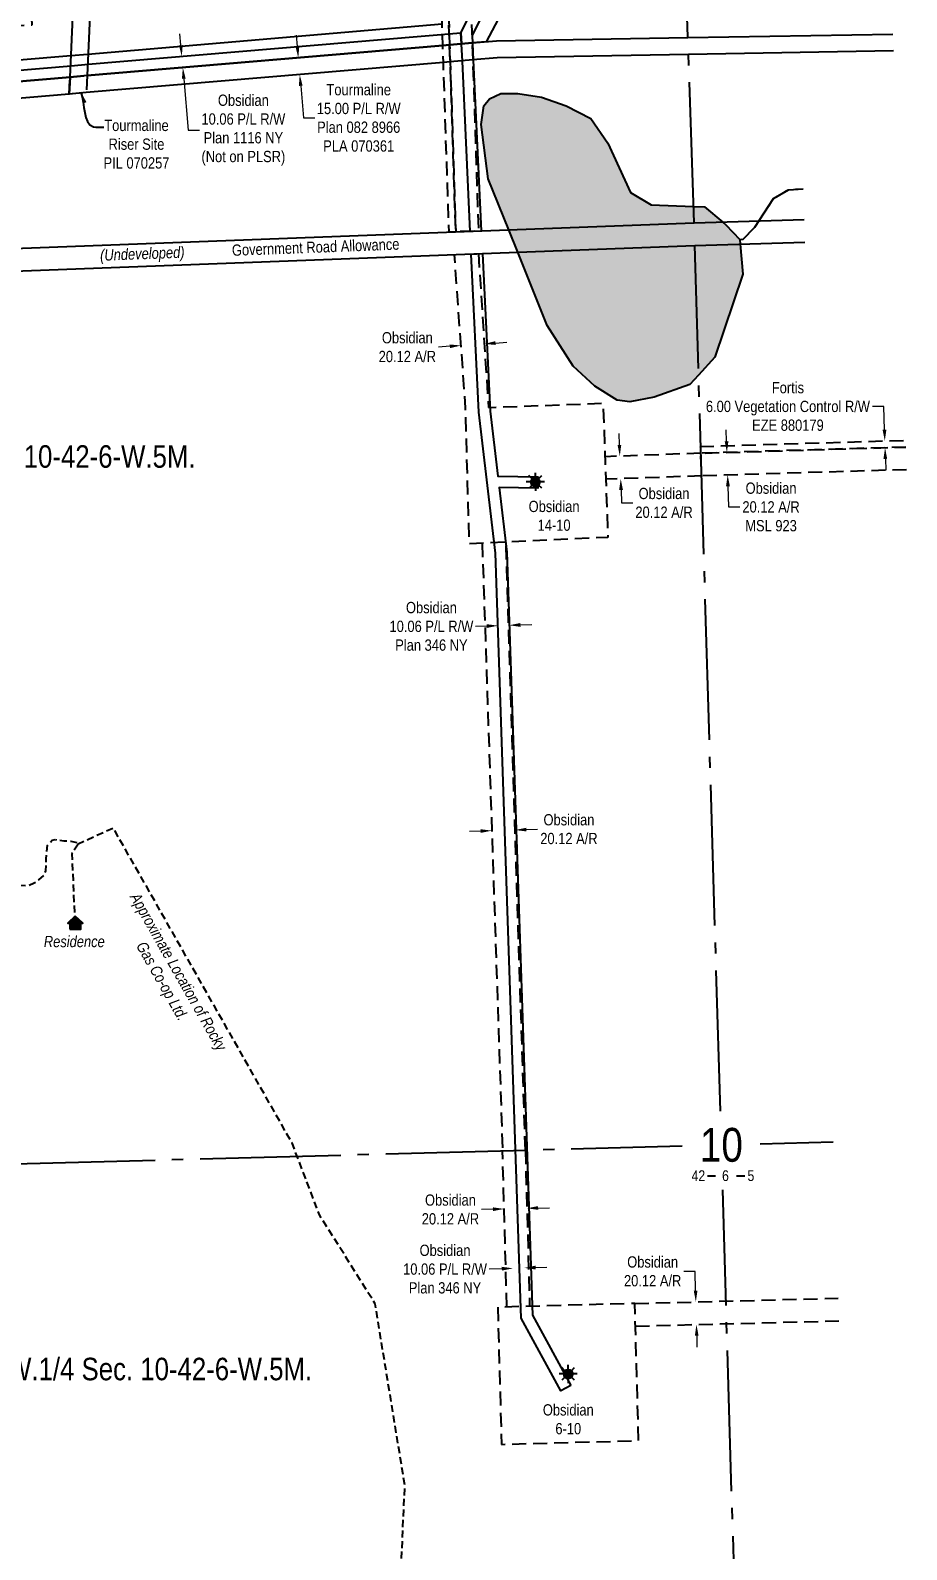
# Model space of a CAD drawing. Extents: x 632269 to 650517, y 5825252 to 5832959.
# Drawn here: x 649642 to 650420, y 5830070 to 5831420 of the extents above; entities that cross this region are included whole.
import ezdxf
from ezdxf.enums import TextEntityAlignment as Align

# ---------------------------------------------------------------- set-up
doc = ezdxf.new("R2010")
doc.units = 0
doc.header["$LTSCALE"] = 5
doc.header["$PDMODE"] = 35
doc.header["$PDSIZE"] = 10
for name, pattern in [('foc-ACCESSROAD', [3.75, 2.5, -1.25]), ('foc-FLOWLINE', [3.75, 2.5, -1.25]), ('foc-QUARTERLINE', [33, 25, -3, 2, -3]), ('foc-WHEELTRACKS', [2, 0.4, -1.6]), ('UG_PIPE', [1.875, 1.25, -0.625])]:
    doc.linetypes.add(name, pattern=pattern)
doc.layers.get('Defpoints').update_dxf_attribs({"color": 9})
for name, color, linetype in [('10', 1, 'Continuous'), ('9', 3, 'Continuous'), ('AS-PIPE-UG', 44, 'UG_PIPE'), ('AS-PIPE-UG-T', 44, 'Continuous'), ('AS-RESIDENCE', 14, 'Continuous'), ('C-AR', 13, 'foc-ACCESSROAD'), ('C-RW', 13, 'Continuous'), ('C-SYMBOL', 7, 'Continuous'), ('C-WS', 13, 'foc-ACCESSROAD'), ('C-WS-S', 8, 'Continuous'), ('F-EZE', 190, 'foc-FLOWLINE'), ('F-RW', 190, 'Continuous'), ('F-WS', 190, 'foc-ACCESSROAD'), ('L-ROAD-T', 7, 'Continuous'), ('L-SEC', 7, 'Continuous'), ('L-SECLBL', 7, 'Continuous'), ('L-SECQ', 8, 'foc-QUARTERLINE'), ('T-WATER', 160, 'Continuous'), ('T-WATER-H', 133, 'Continuous'), ('T-WATER-P3', 160, 'foc-WHEELTRACKS')]:
    doc.layers.add(name, color=color, linetype=linetype)
for name, color, linetype, lineweight in [('C-AR-T', 13, 'Continuous', 9), ('C-RW-T', 13, 'Continuous', 9), ('C-WS-T', 13, 'Continuous', 9), ('F-EZE-T', 190, 'Continuous', 9), ('F-RW-T', 190, 'Continuous', 9), ('F-WS-T', 190, 'Continuous', 9), ('T-TEXT', 48, 'Continuous', 18)]:
    doc.layers.add(name, color=color, linetype=linetype, lineweight=lineweight)
doc.styles.add('175L', font='ARIALN.TTF', dxfattribs={"height": 20})
doc.styles.add('80CG', font='ARIALN.TTF', dxfattribs={"height": 10})
doc.styles.add('80L', font='ARIALN.TTF', dxfattribs={"height": 10})
doc.styles.add('80LS', font='ARIALNI.TTF', dxfattribs={"height": 10})
doc.styles.add('foc-LtypeFont', font='ARIALN.TTF', dxfattribs={"height": 7.35})
doc.styles.add('SIMPLEX', font='ARIALN.TTF')
doc.linetypes.add('foc-TOPO-flowdirection-NOLINE', pattern='A,0,[">",foc-LtypeFont,S=0.3,R=0,X=0,Y=-0.945],-20,[">",foc-LtypeFont,S=0.3,R=0,X=0,Y=-0.945],0', length=20)
doc.dimstyles.new('Compass 5 000', dxfattribs={"dimscale": 5, "dimtxt": 9, "dimasz": 2, "dimexe": 0.2, "dimexo": 0.0625, "dimgap": 0.5, "dimtad": 0, "dimtih": 1, "dimtoh": 1, "dimzin": 0, "dimdsep": 46, "dimtxsty": '80CG', "dimcen": 0.1, "dimse1": 1, "dimse2": 1, "dimclrd": 256, "dimclrt": 256, "dimaunit": 1, "dimadec": 4, "dimazin": 0, "dimtfac": 0.06, "dimtofl": 0, "dimtmove": 0, "dimatfit": 1, "dimfxl": 0.2, "dimtolj": 1, "dimtzin": 0, "dimlwd": -1, "dimarcsym": 0})

# ---------------------------------------------------------------- blocks, each defined once
blk = doc.blocks.new('L-SECLBL')
at = {"layer": '9', "color": 7}
for p, q in [((-5.1, -27.8), (-12.3, -27.8)), ((20.7, -27.8), (13.5, -27.8))]:
    blk.add_line(p, q, dxfattribs=at)
at = {"layer": '10', "color": 2, "style": 'SIMPLEX'}
blk.add_attdef('SEC', text='', height=30, dxfattribs=at).set_placement((0, 0), align=Align.MIDDLE)
at = {"layer": '10', "color": 5, "style": '80L'}
blk.add_attdef('TWP', text='', height=9.5, dxfattribs=at).set_placement((-14.4, -27.4), align=Align.MIDDLE_RIGHT)
blk.add_attdef('RGE', text='', height=9.5, dxfattribs=at).set_placement((3.6, -27.4), align=Align.MIDDLE_CENTER)
blk.add_attdef('MER', text='', height=9.5, dxfattribs=at).set_placement((23.2, -27.4), align=Align.MIDDLE_LEFT)
blk = doc.blocks.new('*D615')
at = {"layer": 'Defpoints', "color": 0, "transparency": 16777216}
for p in [(649902.7, 5831397.7), (649881, 5831380.8), (649904, 5831382.8)]:
    blk.add_point(p, dxfattribs=at)
at = {"layer": 'F-RW-T', "transparency": 16777216}
for p, q in [((649878.9, 5831405.7), (649878.1, 5831415.7)), ((649881.9, 5831370.9), (649884.3, 5831342.3)), ((649884.3, 5831342.3), (649894.3, 5831342.3))]:
    blk.add_line(p, q, dxfattribs=at)
for points in [[(649880.6, 5831405.9), (649877.2, 5831405.6), (649879.7, 5831395.8)], [(649883.5, 5831371), (649880.2, 5831370.7), (649881, 5831380.8)]]:
    blk.add_solid(points, dxfattribs=at)
at = {"layer": 'F-RW-T', "transparency": 16777216, "insert": (649933.4, 5831342.3), "char_height": 10, "attachment_point": 5, "style": '80CG'}
blk.add_mtext('\\A1;Tourmaline\\P15.00 P/L R/W\\PPlan 082 8966\\PPLA 070361', dxfattribs=at)
blk = doc.blocks.new('GAS')
h = blk.add_hatch(color=255)
h.dxf.hatch_style = 1
edge = h.paths.add_edge_path()
edge.add_arc((0, 0), 0.9, 0, 360)
for p, q in [((-0.81, 0), (-1.62, 0)), ((-0.57, 0.57), (-1.14, 1.14)), ((0, 0.81), (0, 1.62)), ((0.57, 0.57), (1.14, 1.14)), ((1.62, 0), (0.81, 0)), ((-0.57, -0.57), (-1.14, -1.14)), ((0, -0.81), (0, -1.62)), ((1.14, -1.14), (0.57, -0.57))]:
    blk.add_line(p, q)
blk.add_circle((0, 0), 0.8)
blk = doc.blocks.new('label_road_undeveloped')
at = {"layer": 'L-ROAD-T', "style": '80L'}
blk.add_text('Government Road Allowance', height=10, dxfattribs=at).set_placement((0, 0), align=Align.MIDDLE_CENTER)
at = {"layer": 'T-TEXT', "style": '80LS'}
blk.add_text('(Undeveloped)', height=10, dxfattribs=at).set_placement((-154.2, 0), align=Align.MIDDLE_CENTER)
blk = doc.blocks.new('*D741')
at = {"layer": 'C-AR-T', "transparency": 16777216}
for p, q in [((650041.7, 5830708.6), (650031.7, 5830708.3)), ((650082.4, 5830709.9), (650092.4, 5830710.3))]:
    blk.add_line(p, q, dxfattribs=at)
for points in [[(650041.6, 5830710.3), (650041.7, 5830707), (650051.7, 5830709)], [(650082.4, 5830711.6), (650082.5, 5830708.3), (650072.4, 5830709.6)]]:
    blk.add_solid(points, dxfattribs=at)
at = {"layer": 'Defpoints', "color": 0, "transparency": 16777216}
for p in [(650051.8, 5830705.2), (650072.4, 5830709.6), (650072.6, 5830705.9)]:
    blk.add_point(p, dxfattribs=at)
at = {"layer": 'C-AR-T', "transparency": 16777216, "insert": (650120.2, 5830710.3), "char_height": 10, "attachment_point": 5, "style": '80CG'}
blk.add_mtext('\\A1;Obsidian\\P20.12 A/R', dxfattribs=at)
blk = doc.blocks.new('*D742')
at = {"layer": 'C-AR-T', "transparency": 16777216}
for p, q in [((650014.4, 5831139.4), (650004.4, 5831138.6)), ((650054.9, 5831142.3), (650064.9, 5831143))]:
    blk.add_line(p, q, dxfattribs=at)
for points in [[(650054.8, 5831143.9), (650055, 5831140.6), (650045, 5831141.5)], [(650014.2, 5831141), (650014.5, 5831137.7), (650024.3, 5831140.1)]]:
    blk.add_solid(points, dxfattribs=at)
at = {"layer": 'Defpoints', "color": 0, "transparency": 16777216}
for p in [(650024.3, 5831140.1), (650025.3, 5831127), (650045.9, 5831128.5)]:
    blk.add_point(p, dxfattribs=at)
at = {"layer": 'C-AR-T', "transparency": 16777216, "insert": (649976.6, 5831138.6), "char_height": 10, "attachment_point": 5, "style": '80CG'}
blk.add_mtext('\\A1;Obsidian\\P20.12 A/R', dxfattribs=at)
blk = doc.blocks.new('*D747')
at = {"layer": 'C-AR-T', "transparency": 16777216}
for p, q in [((650052.6, 5830372.6), (650042.6, 5830372.4)), ((650092.9, 5830373.7), (650102.9, 5830374))]:
    blk.add_line(p, q, dxfattribs=at)
for points in [[(650052.6, 5830374.3), (650052.7, 5830371), (650062.6, 5830372.9)], [(650092.8, 5830375.4), (650092.9, 5830372.1), (650082.9, 5830373.5)]]:
    blk.add_solid(points, dxfattribs=at)
at = {"layer": 'Defpoints', "color": 0, "transparency": 16777216}
for p in [(650062.6, 5830372.9), (650062.7, 5830369.1), (650083, 5830369.7)]:
    blk.add_point(p, dxfattribs=at)
at = {"layer": 'C-AR-T', "transparency": 16777216, "insert": (650014.9, 5830372.4), "char_height": 10, "attachment_point": 5, "style": '80CG'}
blk.add_mtext('\\A1;Obsidian\\P20.12 A/R', dxfattribs=at)
blk = doc.blocks.new('*D748')
at = {"layer": 'C-AR-T', "transparency": 16777216}
for p, q in [((650232.3, 5830317.4), (650222.3, 5830317.4)), ((650232.7, 5830300.3), (650232.3, 5830317.4)), ((650233.8, 5830260.2), (650234, 5830250.2))]:
    blk.add_line(p, q, dxfattribs=at)
for points in [[(650234.4, 5830300.4), (650231.1, 5830300.3), (650233, 5830290.3)], [(650235.4, 5830260.3), (650232.1, 5830260.2), (650233.5, 5830270.2)]]:
    blk.add_solid(points, dxfattribs=at)
at = {"layer": 'Defpoints', "color": 0, "transparency": 16777216}
for p in [(650217.2, 5830289.9), (650233, 5830290.3), (650217.7, 5830269.8)]:
    blk.add_point(p, dxfattribs=at)
at = {"layer": 'C-AR-T', "transparency": 16777216, "insert": (650194.6, 5830317.4), "char_height": 10, "attachment_point": 5, "style": '80CG'}
blk.add_mtext('\\A1;Obsidian\\P20.12 A/R', dxfattribs=at)
blk = doc.blocks.new('*D749')
at = {"layer": 'C-RW-T', "transparency": 16777216}
for p, q in [((650090.6, 5830320.8), (650100.5, 5830321.1)), ((650060.5, 5830319.8), (650049.2, 5830319.4))]:
    blk.add_line(p, q, dxfattribs=at)
for points in [[(650060.5, 5830321.5), (650060.6, 5830318.1), (650070.5, 5830320.1)], [(650090.5, 5830322.5), (650090.6, 5830319.1), (650080.6, 5830320.5)]]:
    blk.add_solid(points, dxfattribs=at)
at = {"layer": 'Defpoints', "color": 0, "transparency": 16777216}
for p in [(650069.9, 5830337.4), (650080, 5830337.8), (650070.5, 5830320.1)]:
    blk.add_point(p, dxfattribs=at)
at = {"layer": 'C-RW-T', "transparency": 16777216, "insert": (650010.1, 5830319.4), "char_height": 10, "attachment_point": 5, "style": '80CG'}
blk.add_mtext('\\A1;Obsidian\\P10.06 P/L R/W\\PPlan 346 NY', dxfattribs=at)
blk = doc.blocks.new('*D751')
at = {"layer": 'C-RW-T', "transparency": 16777216}
for p, q in [((650047.1, 5830890.8), (650037.1, 5830890.5)), ((650077.1, 5830891.8), (650087.1, 5830892.2))]:
    blk.add_line(p, q, dxfattribs=at)
for points in [[(650047, 5830892.5), (650047.1, 5830889.1), (650057.1, 5830891.1)], [(650077, 5830893.5), (650077.2, 5830890.1), (650067.1, 5830891.5)]]:
    blk.add_solid(points, dxfattribs=at)
at = {"layer": 'Defpoints', "color": 0, "transparency": 16777216}
for p in [(650056.9, 5830895.7), (650057.1, 5830891.1), (650067, 5830896)]:
    blk.add_point(p, dxfattribs=at)
at = {"layer": 'C-RW-T', "transparency": 16777216, "insert": (649998, 5830890.5), "char_height": 10, "attachment_point": 5, "style": '80CG'}
blk.add_mtext('\\A1;Obsidian\\P10.06 P/L R/W\\PPlan 346 NY', dxfattribs=at)
blk = doc.blocks.new('res_occ')
for points in [[(0.1, 0.89), (-1.26, -0.37), (1.46, -0.37)], [(-0.9, -1.43), (1.1, -1.43), (1.1, -0.37), (-0.9, -0.37)]]:
    blk.add_hatch(color=14).paths.add_polyline_path(points)
at = {"color": 14}
for points in [[(0.1, 0.89), (-1.26, -0.37), (1.46, -0.37)], [(-0.9, -1.43), (1.1, -1.43), (1.1, -0.37), (-0.9, -0.37)]]:
    blk.add_lwpolyline(points, close=True, dxfattribs=at)
blk = doc.blocks.new('*D801')
at = {"layer": 'C-AR-T', "transparency": 16777216}
for p, q in [((650165.1, 5831051.8), (650164.7, 5831061.8)), ((650166.5, 5831011.7), (650166.9, 5831000.2)), ((650166.9, 5831000.2), (650176.9, 5831000.2))]:
    blk.add_line(p, q, dxfattribs=at)
for points in [[(650166.7, 5831051.8), (650163.4, 5831051.7), (650165.4, 5831041.8)], [(650168.2, 5831011.7), (650164.8, 5831011.6), (650166.2, 5831021.7)]]:
    blk.add_solid(points, dxfattribs=at)
at = {"layer": 'Defpoints', "color": 0, "transparency": 16777216}
for p in [(650199.3, 5831043), (650200.1, 5831022.9), (650166.2, 5831021.7)]:
    blk.add_point(p, dxfattribs=at)
at = {"layer": 'C-AR-T', "transparency": 16777216, "insert": (650204.7, 5831000.2), "char_height": 10, "attachment_point": 5, "style": '80CG'}
blk.add_mtext('\\A1;Obsidian\\P20.12 A/R', dxfattribs=at)
blk = doc.blocks.new('*D802')
at = {"layer": 'C-AR-T', "transparency": 16777216}
for p, q in [((650260.3, 5831055.1), (650260, 5831065.1)), ((650261.5, 5831015), (650262, 5830996.6)), ((650262, 5830996.6), (650272, 5830996.6))]:
    blk.add_line(p, q, dxfattribs=at)
for points in [[(650261.9, 5831055.1), (650258.6, 5831055), (650260.6, 5831045.1)], [(650263.2, 5831015), (650259.8, 5831014.9), (650261.2, 5831025)]]:
    blk.add_solid(points, dxfattribs=at)
at = {"layer": 'Defpoints', "color": 0, "transparency": 16777216}
for p in [(650262.4, 5831045.1), (650261.2, 5831025), (650263, 5831025)]:
    blk.add_point(p, dxfattribs=at)
at = {"layer": 'C-AR-T', "transparency": 16777216, "insert": (650299.8, 5830996.6), "char_height": 10, "attachment_point": 5, "style": '80CG'}
blk.add_mtext('\\A1;Obsidian\\P20.12 A/R\\PMSL 923', dxfattribs=at)
blk = doc.blocks.new('*D803')
at = {"layer": 'Defpoints', "color": 0, "transparency": 16777216}
for p in [(650340.2, 5831053.5), (650400.9, 5831055.3), (650340.3, 5831047.5)]:
    blk.add_point(p, dxfattribs=at)
at = {"layer": 'F-EZE-T', "transparency": 16777216}
for p, q in [((650400, 5831085.9), (650390, 5831085.9)), ((650400.6, 5831065.3), (650400, 5831085.9)), ((650401.4, 5831039.3), (650401.7, 5831029.3))]:
    blk.add_line(p, q, dxfattribs=at)
for points in [[(650402.3, 5831065.3), (650398.9, 5831065.2), (650400.9, 5831055.3)], [(650403, 5831039.4), (650399.7, 5831039.3), (650401.1, 5831049.3)]]:
    blk.add_solid(points, dxfattribs=at)
at = {"layer": 'F-EZE-T', "transparency": 16777216, "insert": (650314.8, 5831085.9), "char_height": 10, "attachment_point": 5, "style": '80CG'}
blk.add_mtext('\\A1;Fortis\\P6.00 Vegetation Control R/W\\PEZE 880179', dxfattribs=at)
blk = doc.blocks.new('*D826')
at = {"layer": 'C-RW-T', "transparency": 16777216}
for p, q in [((649775.4, 5831406.9), (649774.5, 5831416.9)), ((649777.9, 5831377.1), (649781.8, 5831331.5)), ((649781.8, 5831331.5), (649791.8, 5831331.5))]:
    blk.add_line(p, q, dxfattribs=at)
for points in [[(649777, 5831407), (649773.7, 5831406.7), (649776.2, 5831396.9)], [(649779.6, 5831377.2), (649776.3, 5831377), (649777.1, 5831387.1)]]:
    blk.add_solid(points, dxfattribs=at)
at = {"layer": 'Defpoints', "color": 0, "transparency": 16777216}
for p in [(649813.7, 5831400.1), (649777.1, 5831387.1), (649814.5, 5831390.2)]:
    blk.add_point(p, dxfattribs=at)
at = {"layer": 'C-RW-T', "transparency": 16777216, "insert": (649830.9, 5831331.5), "char_height": 10, "attachment_point": 5, "style": '80CG'}
blk.add_mtext('\\A1;Obsidian\\P10.06 P/L R/W\\PPlan 1116 NY\\P(Not on PLSR)', dxfattribs=at)

msp = doc.modelspace()

# ---------------------------------------------------------------- hatches: boundary and pattern name
at = {"layer": 'T-WATER-H'}
h = msp.add_hatch(color=256, dxfattribs=at)
h.dxf.hatch_style = 1
h.paths.add_polyline_path([(650174.18, 5831090.004), (650163.128, 5831091.625), (650143.213, 5831103.938), (650124.107, 5831121.777), (650100.875, 5831157.965), (650074.664, 5831223.01), (650066.673, 5831242.841), (650048.43, 5831288.112), (650042.277, 5831336.379), (650044.707, 5831352.956), (650049.495, 5831359.116), (650059.825, 5831363.968), (650074.819, 5831363.981), (650095.925, 5831360.706), (650117.683, 5831352.954), (650139.561, 5831341.708), (650154.809, 5831319.739), (650174.804, 5831275.943), (650193.17, 5831265.076), (650230.835, 5831263.594), (650240.718, 5831263.205), (650256.827, 5831249.8), (650259.755, 5831247.363), (650271.934, 5831234.206), (650272.307, 5831230.139), (650274.757, 5831203.396), (650249.796, 5831129.574), (650235.402, 5831113.826), (650227.635, 5831105.327), (650196.026, 5831094.251)])

# ---------------------------------------------------------------- linework, layer by layer
at = {"layer": 'AS-PIPE-UG', "flags": 128}
for points in [[(649358.126, 5830787.491), (649347.95, 5830776.302), (649346.836, 5830770.108), (649347.415, 5830763.357), (649349.876, 5830758.469), (649354.123, 5830753.306), (649359.524, 5830751.52), (649366.149, 5830750.501), (649373.188, 5830750.648), (649381.763, 5830750.573), (649386.929, 5830749.802), (649393.39, 5830749.791), (649397.791, 5830750.57), (649398.432, 5830752.713), (649398.973, 5830757.165), (649400.111, 5830762.191), (649400.772, 5830766.781), (649404.637, 5830770.384), (649409.088, 5830772.188), (649411.933, 5830771.32), (649415.124, 5830769.263), (649418.831, 5830769.411), (649423.186, 5830767.817), (649431.141, 5830765.752), (649438.154, 5830764.746), (649442.504, 5830761.591), (649444.152, 5830757.766), (649446.964, 5830751.856), (649448.138, 5830742.889), (649449.48, 5830736.6), (649452.203, 5830735.571), (649457.45, 5830733.71), (649464.353, 5830731.351), (649471.23, 5830729.156), (649478.173, 5830727.531), (649483.647, 5830726.346), (649490.926, 5830724.512), (649497.19, 5830722.956), (649503.762, 5830721.869), (649510.034, 5830721.264), (649519.027, 5830720.202), (649525.35, 5830720.425), (649531.348, 5830720.728), (649538.761, 5830720.743), (649544.921, 5830720.778), (649551.75, 5830721.352), (649558.116, 5830721.676), (649564.49, 5830721.733), (649570.339, 5830721.927), (649576.159, 5830721.674), (649581.68, 5830718.983), (649585.932, 5830714.013), (649589.873, 5830708.793), (649594.418, 5830703.588), (649598.727, 5830698.155), (649602.764, 5830693.389), (649606.839, 5830688.616), (649610.722, 5830683.387), (649615.197, 5830678.632), (649619.204, 5830673.864), (649623.397, 5830669.079), (649627.459, 5830664.418), (649632.271, 5830660.698), (649639.301, 5830660.222), (649644.984, 5830662.575), (649649.222, 5830665.325), (649653.694, 5830669.221), (649655.506, 5830673.437), (649655.774, 5830677.942), (649655.73, 5830683.893), (649656.343, 5830690.065), (649656.907, 5830696.07), (649660.925, 5830700.503), (649663.634, 5830701.146), (649665.876, 5830700.818), (649671.431, 5830699.998), (649677.663, 5830699.608), (649682.833, 5830698.368)], [(649994.549, 5829801.086), (649969.874, 5830025.258), (649974.359, 5830127.556), (649948.034, 5830288.56), (649898.506, 5830367.637), (649874.135, 5830431.587), (649715.373, 5830711.267), (649684.081, 5830697.057)], [(649684.076, 5830697.055), (649678.538, 5830688.478), (649681.067, 5830628.552)]]:
    msp.add_lwpolyline(points, dxfattribs=at)
at = {"layer": 'C-AR', "flags": 128}
for points in [[(650043.103, 5830964.51), (650061.219, 5830424.64)], [(650081.476, 5830425.184), (650064.311, 5830965.466)], [(650065.02, 5830285.801), (650061.219, 5830424.64)], [(650081.476, 5830425.184), (650085.278, 5830286.356)], [(650178.772, 5830288.916), (650359.373, 5830293.567)], [(650179.29, 5830268.809), (650360.004, 5830273.463)]]:
    msp.add_lwpolyline(points, dxfattribs=at)
at = {"layer": 'C-RW'}
msp.add_lwpolyline([(650057.184, 5831430.124), (650046.685, 5831409.932), (650034.237, 5831408.875), (650024.501, 5831408.048), (650014.149, 5831407.17), (650008.158, 5831406.662), (649691.972, 5831379.84), (649676.899, 5831378.562), (649434.23, 5831357.988), (649428.239, 5831357.48), (649427.619, 5831376.96), (649433.611, 5831377.455), (649677.707, 5831397.629), (649692.822, 5831398.923), (650007.521, 5831425.87)], dxfattribs=at)
at = {"layer": 'C-RW', "flags": 128}
msp.add_lwpolyline([(649427.975, 5831367.548), (649678.009, 5831388.649), (649693.074, 5831389.92), (650024.277, 5831417.871), (650024.79, 5831408.073)], dxfattribs=at)
msp.add_lwpolyline([(650121.915, 5830216.047), (650113.097, 5830211.221), (650077.754, 5830275.809), (650054.884, 5830955.625), (650040.088, 5831080.98), (650033.399, 5831221.333), (650043.459, 5831221.704), (650050.116, 5831081.813), (650056.941, 5831023.982), (650092.686, 5831023.503), (650092.552, 5831013.45), (650058.129, 5831013.913), (650064.921, 5830956.381), (650087.722, 5830278.535)], close=True, dxfattribs=at)
at = {"layer": 'C-WS', "flags": 128}
for points in [[(650395.832, 5831807.755), (650273.412, 5831803.773), (650273.53, 5831799.875), (650274.417, 5831772.466), (650274.874, 5831758.408), (650275.207, 5831748.19), (650275.381, 5831742.843), (650266.507, 5831742.554), (650259.708, 5831742.333), (650216.323, 5831740.922), (650215.266, 5831740.888), (650195.272, 5831740.238), (650194.245, 5831740.205), (650194.186, 5831739.561), (650194.026, 5831737.805), (650193.801, 5831735.339), (650190.94, 5831729.852), (650147.849, 5831647.206), (650033.599, 5831428.104), (650034.237, 5831408.875), (650034.735, 5831393.863), (650039.778, 5831241.844), (650019.659, 5831241.087), (650014.647, 5831392.159), (650014.149, 5831407.171), (650012.6, 5831453.867), (650006.601, 5831453.594), (649694.625, 5831439.391), (649679.58, 5831438.707), (649642.246, 5831437.009), (649642.8, 5831424.822), (649520.925, 5831419.275), (649515.378, 5831541.151), (649637.254, 5831546.698), (649641.331, 5831457.123), (649680.48, 5831458.903), (649695.525, 5831459.587), (650005.933, 5831473.719), (650011.932, 5831473.991), (650001.283, 5831795.006), (649995.282, 5831794.817), (649751.037, 5831787.119), (649710.919, 5831785.848), (649700.834, 5831785.53), (649696.025, 5831785.377), (649681.034, 5831784.903), (649671.182, 5831784.591), (649656.198, 5831784.117), (649631.144, 5831783.324), (649602.325, 5831782.401), (649532.094, 5831746.187), (649425.147, 5831643.469), (649419.318, 5831637.871), (649418.456, 5831664.958), (649520.262, 5831762.737), (649597.122, 5831802.371), (649655.615, 5831804.22), (649670.6, 5831804.694), (649680.427, 5831805.004), (649695.419, 5831805.478), (649697.5, 5831805.543), (649707.585, 5831805.862), (649791.843, 5831808.528), (649874.4, 5831909.313), (649887.027, 5831924.729), (649890.624, 5831929.121), (649892.336, 5831935.003), (649894.585, 5831942.725), (649920.646, 5832032.24), (649919.647, 5832050.554), (649909.455, 5832237.665), (649909.372, 5832239.19), (649903.388, 5832349.071), (649902.292, 5832369.187), (649901.205, 5832389.152), (649900.088, 5832409.656), (649948.511, 5832522.323), (649950.756, 5832527.545), (649944.238, 5832527.591), (649926.094, 5832527.719), (649903.868, 5832527.874), (649814.266, 5832619.925), (649804.203, 5832630.264), (649543.887, 5832757.592), (649540.078, 5832758.905), (649380.849, 5832813.83), (649380.134, 5832835.374), (649419.022, 5832821.96), (649479.098, 5832801.237), (649551.622, 5832776.221), (649816.191, 5832646.812), (649847.974, 5832614.16), (649869.72, 5832591.82), (649912.425, 5832547.948), (649925.513, 5832547.856), (649956.903, 5832547.638), (649959.382, 5832547.621), (649962.069, 5832553.874), (649962.932, 5832555.884), (649967.098, 5832565.578), (649957.715, 5832565.307), (649955.475, 5832565.242), (649925.037, 5832564.364), (649923.955, 5832564.333), (649903.422, 5832563.741), (649903.1, 5832574.902), (649902.769, 5832586.374), (649900.216, 5832674.878), (649899.904, 5832685.692), (649906.907, 5832685.893), (649948.725, 5832687.1), (649958.799, 5832687.39), (649992.892, 5832688.374), (650021.856, 5832689.21), (650022.236, 5832676.003), (650022.446, 5832668.73), (650022.603, 5832663.295), (650022.865, 5832654.226), (650025.373, 5832567.258), (649989.287, 5832566.218), (649986.856, 5832560.561), (649985.381, 5832557.126), (649986.932, 5832550.397), (649990.537, 5832534.761), (650022.59, 5832395.753), (650027.15, 5832375.977), (650101.24, 5832054.69), (650125.868, 5831947.894), (650126.963, 5831942.879), (650136.455, 5831899.412), (650138.187, 5831891.48), (650151.898, 5831828.695), (650152.491, 5831825.993), (650153.79, 5831820.026), (650162.645, 5831820.312), (650174.683, 5831820.705), (650212.625, 5831821.941), (650228.144, 5831822.444), (650252.848, 5831823.247), (650272.832, 5831823.896), (650395.2, 5831827.877)], [(650039.739, 5831221.729), (650048.755, 5831085.003), (650150.525, 5831088.793), (650154.839, 5830969.546), (650031.724, 5830963.997), (650028.297, 5831084.786), (650018.533, 5831220.933)], [(650420.271, 5831029.736), (650238.021, 5831024.256), (650237.423, 5831044.38), (650419.639, 5831049.859)], [(650237.423, 5831044.38), (650152.243, 5831041.299)], [(650238.021, 5831024.256), (650152.971, 5831021.179)]]:
    msp.add_lwpolyline(points, dxfattribs=at)
msp.add_lwpolyline([(650056.937, 5830285.58), (650060.274, 5830163.745), (650182.108, 5830167.081), (650178.772, 5830288.916)], close=True, dxfattribs=at)
at = {"layer": 'F-EZE', "flags": 128}
msp.add_lwpolyline([(650019.659, 5831241.087), (650013.659, 5831240.862), (650008.656, 5831391.652), (650008.158, 5831406.663), (650006.601, 5831453.594), (650012.6, 5831453.867), (650014.149, 5831407.171), (650014.647, 5831392.159), (650019.659, 5831241.087)], close=True, dxfattribs=at)
msp.add_lwpolyline([(650419.639, 5831049.859), (650237.423, 5831044.38), (650237.245, 5831050.382), (650419.45, 5831055.86)], dxfattribs=at)
at = {"layer": 'F-RW', "flags": 128}
for points in [[(650042.486, 5831241.868), (650035.532, 5831393.654), (650034.521, 5831415.726), (650150.786, 5831647.722), (650197.498, 5831729.447), (650216.005, 5831707.651), (650304.633, 5831603.994), (650322.742, 5831582.964)], [(650032.425, 5831241.496), (650025.492, 5831392.8), (650024.277, 5831417.871), (650141.825, 5831652.519)]]:
    msp.add_lwpolyline(points, dxfattribs=at)
at = {"layer": 'F-RW'}
for points in [[(650408.585, 5831401.766), (650226.415, 5831398.632), (650056.482, 5831395.708), (650034.735, 5831393.863), (650014.647, 5831392.159), (650008.656, 5831391.652), (649691.297, 5831364.734), (649676.226, 5831363.457), (649676.899, 5831378.568), (649679.58, 5831438.707)], [(649694.625, 5831439.391), (649691.972, 5831379.847), (650008.158, 5831406.663), (650014.149, 5831407.171), (650024.501, 5831408.049), (650034.237, 5831408.875), (650055.718, 5831410.698), (650225.926, 5831413.625), (650408.114, 5831416.759)]]:
    msp.add_lwpolyline(points, dxfattribs=at)
msp.add_lwpolyline([(649434.708, 5831342.973), (649428.717, 5831342.465), (649428.239, 5831357.48), (649434.23, 5831357.988), (649676.899, 5831378.567), (649676.226, 5831363.457), (649434.708, 5831342.973)], close=True, dxfattribs=at)
at = {"layer": 'F-WS'}
msp.add_lwpolyline([(649691.297, 5831364.734), (649676.226, 5831363.457), (649676.899, 5831378.568), (649691.972, 5831379.847), (649691.297, 5831364.734)], close=True, dxfattribs=at)
at = {"layer": 'L-SEC'}
for p, q in [((650231.338, 5831249.052), (650329.266, 5831251.997)), ((649432.648, 5831219.068), (650231.188, 5831249.047)), ((649433.288, 5831198.961), (650231.943, 5831228.944)), ((650231.943, 5831228.944), (650329.898, 5831231.89))]:
    msp.add_line(p, q, dxfattribs=at)
at = {"layer": 'L-SECQ'}
for p, q in [((650231.338, 5831249.052), (650206.294, 5832017.094)), ((650254.78, 5830459.844), (650231.943, 5831228.944)), ((649462.54, 5830408.555), (650220.918, 5830428.931)), ((650290.154, 5830430.791), (650355.007, 5830432.534)), ((650279.497, 5829627.436), (650256.857, 5830389.898))]:
    msp.add_line(p, q, dxfattribs=at)
at = {"layer": 'T-WATER'}
msp.add_lwpolyline([(650174.18, 5831090.004), (650163.128, 5831091.625), (650143.213, 5831103.938), (650124.107, 5831121.777), (650100.875, 5831157.965), (650074.664, 5831223.01), (650066.673, 5831242.841), (650048.43, 5831288.112), (650042.277, 5831336.379), (650044.707, 5831352.956), (650049.495, 5831359.116), (650059.825, 5831363.968), (650074.819, 5831363.981), (650095.925, 5831360.706), (650117.683, 5831352.954), (650139.561, 5831341.708), (650154.809, 5831319.739), (650174.804, 5831275.943), (650193.17, 5831265.076), (650230.835, 5831263.594), (650240.718, 5831263.205), (650256.827, 5831249.8), (650259.755, 5831247.363), (650271.934, 5831234.206), (650272.307, 5831230.139), (650274.757, 5831203.396), (650249.796, 5831129.574), (650235.402, 5831113.826), (650227.635, 5831105.327), (650196.026, 5831094.251), (650174.18, 5831090.004)], close=True, dxfattribs=at)
at = {"layer": 'T-WATER-P3', "flags": 128}
msp.add_lwpolyline([(650271.934, 5831234.206), (650274.957, 5831234.712), (650285.478, 5831245.313), (650301.951, 5831270.574), (650315.253, 5831278.528), (650328.405, 5831279.421)], dxfattribs=at)
at = {"layer": 'T-WATER-P3', "linetype": 'foc-TOPO-flowdirection-NOLINE', "flags": 128}
msp.add_lwpolyline([(650271.934, 5831234.206), (650274.957, 5831234.712), (650285.478, 5831245.313), (650301.951, 5831270.574), (650315.253, 5831278.528), (650328.405, 5831279.421)], dxfattribs=at)

# ---------------------------------------------------------------- block references
at = {"layer": 'AS-RESIDENCE', "xscale": 4.998375, "yscale": 4.998375, "zscale": 4.998375}
msp.add_blockref('res_occ', (649681.067, 5830628.552), dxfattribs=at)
at = {"layer": 'C-WS-S', "xscale": 4.998345000000032, "yscale": 4.998345000000032, "zscale": 4.998345000000032, "rotation": 0.08236396073204832}
msp.add_blockref('GAS', (650119.523, 5830226.331), dxfattribs=at)
at = {"layer": 'L-ROAD-T', "color": 6, "xscale": 0.999675, "yscale": 0.999675, "zscale": 0.999675, "rotation": 2.150013520159914}
msp.add_blockref('label_road_undeveloped', (649895.121, 5831227.5), dxfattribs=at)
at = {"layer": 'L-SECLBL'}
msp.add_blockref('L-SECLBL', (650255.67, 5830429.865), dxfattribs=at).add_auto_attribs({'SEC': '10', 'TWP': '42', 'RGE': '6', 'MER': '5'})

# ---------------------------------------------------------------- texts
at = {"layer": 'C-SYMBOL', "color": 3, "style": '175L'}
for s, p in [('N.W.1/4 Sec. 10-42-6-W.5M.', (649641.421, 5831025.479)), ('S.W.1/4 Sec. 10-42-6-W.5M.', (649745.644, 5830214.673))]:
    msp.add_text(s, height=19.9935, dxfattribs=at).set_placement(p, align=Align.BOTTOM_CENTER)

# ---------------------------------------------------------------- dimensions: what is measured, and where the dimension line sits
at = {"layer": 'C-AR-T', "color": 3}
for p1, p2, distance, picture, middle in [((650045.89, 5831128.456), (650025.271, 5831126.977), -13.123, '*D742', (649976.648, 5831138.636)), ((650051.804, 5830705.217), (650072.558, 5830705.876), 3.752, '*D741', (650120.164, 5830710.262))]:
    dim = msp.add_aligned_dim(p1=p1, p2=p2, distance=distance, text='Obsidian\\P20.12 A/R', dimstyle='Compass 5 000', dxfattribs=at)
    dim.commit()
    dim.dimension.update_dxf_attribs({"geometry": picture, "text_midpoint": middle})
for base, p1, p2, angle, text, picture, middle in [((650261.186, 5831024.952), (650262.39, 5831045.131), (650262.995, 5831025.007), 271.722238, 'Obsidian\\P20.12 A/R\\PMSL 923', '*D802', (650299.775, 5830996.552)), ((650166.151, 5831021.656), (650199.328, 5831043.002), (650200.056, 5831022.882), 272.071941, 'Obsidian\\P20.12 A/R', '*D801', (650204.662, 5831000.202))]:
    dim = msp.add_linear_dim(base=base, p1=p1, p2=p2, angle=angle, text=text, dimstyle='Compass 5 000', dxfattribs=at)
    dim.commit()
    dim.dimension.update_dxf_attribs({"geometry": picture, "text_midpoint": middle, "dimtype": 161})
at = {"layer": 'C-AR-T'}
dim = msp.add_aligned_dim(p1=(650082.996, 5830369.654), p2=(650062.739, 5830369.1), distance=-3.82, text='Obsidian\\P20.12 A/R', dimstyle='Compass 5 000', dxfattribs=at)
dim.commit()
dim.dimension.update_dxf_attribs({"geometry": '*D747', "text_midpoint": (650014.907, 5830372.37)})
dim = msp.add_linear_dim(base=(650233.004, 5830290.313), p1=(650217.743, 5830269.799), p2=(650217.225, 5830289.906), angle=91.47508, text='Obsidian\\P20.12 A/R', dimstyle='Compass 5 000', dxfattribs=at)
dim.commit()
dim.dimension.update_dxf_attribs({"geometry": '*D748', "text_midpoint": (650194.571, 5830317.42), "dimtype": 161})
at = {"layer": 'C-RW-T', "color": 3}
dim = msp.add_linear_dim(base=(649777.07, 5831387.064), p1=(649813.65, 5831400.096), p2=(649814.486, 5831390.237), angle=274.847722, text='Obsidian\\P10.06 P/L R/W\\PPlan 1116 NY\\P(Not on PLSR)', dimstyle='Compass 5 000', dxfattribs=at)
dim.commit()
dim.dimension.update_dxf_attribs({"geometry": '*D826', "text_midpoint": (649830.867, 5831331.476), "dimtype": 161})
at = {"layer": 'C-RW-T'}
dim = msp.add_aligned_dim(p1=(650066.95, 5830896.047), p2=(650056.9, 5830895.708), distance=4.57, text='Obsidian\\P10.06 P/L R/W\\PPlan 346 NY', dimstyle='Compass 5 000', dxfattribs=at)
dim.commit()
dim.dimension.update_dxf_attribs({"geometry": '*D751', "text_midpoint": (649997.982, 5830890.469)})
dim = msp.add_linear_dim(base=(650070.511, 5830320.13), p1=(650079.978, 5830337.787), p2=(650069.929, 5830337.449), angle=181.92675, text='Obsidian\\P10.06 P/L R/W\\PPlan 346 NY', dimstyle='Compass 5 000', dxfattribs=at)
dim.commit()
dim.dimension.update_dxf_attribs({"geometry": '*D749', "text_midpoint": (650010.09, 5830319.412), "dimtype": 161})
at = {"layer": 'F-EZE-T', "color": 2}
dim = msp.add_linear_dim(base=(650400.888, 5831055.302), p1=(650340.34, 5831047.475), p2=(650340.16, 5831053.476), angle=91.722252, text='Fortis\\P6.00 Vegetation Control R/W\\PEZE 880179', dimstyle='Compass 5 000', dxfattribs=at)
dim.commit()
dim.dimension.update_dxf_attribs({"geometry": '*D803', "text_midpoint": (650314.813, 5831085.941), "dimtype": 161})
at = {"layer": 'F-RW-T'}
dim = msp.add_linear_dim(base=(649881.017, 5831380.826), p1=(649902.693, 5831397.716), p2=(649903.96, 5831382.772), angle=274.84805, text='Tourmaline\\P15.00 P/L R/W\\PPlan 082 8966\\PPLA 070361', dimstyle='Compass 5 000', dxfattribs=at)
dim.commit()
dim.dimension.update_dxf_attribs({"geometry": '*D615', "text_midpoint": (649933.363, 5831342.348), "dimtype": 161})

# ---------------------------------------------------------------- next in the draw order: texts
at = {"layer": 'AS-PIPE-UG-T', "insert": (649764.767, 5830578.809), "char_height": 9.99669, "width": 158.51273, "attachment_point": 5, "rotation": 299.581601, "style": '80CG', "bg_fill": 2}
msp.add_mtext('\\A1;{\\fArial Narrow|b0|i1|c0|p34;Approximate Location of Rocky Gas Co-op Ltd.}', dxfattribs=at)
at = {"layer": 'C-WS-T', "char_height": 9.99669, "width": 44.49864, "attachment_point": 5, "style": '80CG', "bg_fill": 2}
for s, insert in [('\\A1;Obsidian\\P14-10', (650106.993, 5830988.703)), ('\\A1;Obsidian\\P6-10', (650119.613, 5830185.957))]:
    msp.add_mtext(s, dxfattribs=dict(at, insert=insert))
at = {"layer": 'F-WS-T', "insert": (649735.926, 5831318.904), "char_height": 9.99669, "width": 58.15032, "attachment_point": 5, "style": '80CG', "bg_fill": 2}
msp.add_mtext('\\A1;Tourmaline\\PRiser Site\\PPIL 070257', dxfattribs=at)

# ---------------------------------------------------------------- next in the draw order: block references
at = {"layer": 'C-WS-S', "xscale": 4.998345000000032, "yscale": 4.998345000000032, "zscale": 4.998345000000032, "rotation": 0.08236396073204832}
msp.add_blockref('GAS', (650090.406, 5831018.907), dxfattribs=at)

# ---------------------------------------------------------------- next in the draw order: texts
at = {"layer": 'AS-RESIDENCE', "insert": (649680.667, 5830610.425), "char_height": 9.99669, "width": 53.92935, "attachment_point": 5, "style": '80CG', "bg_fill": 2}
msp.add_mtext('\\A1;{\\fArial Narrow|b0|i1|c0|p34;Residence}', dxfattribs=at)

# ---------------------------------------------------------------- next in the draw order: leaders
at = {"layer": 'F-WS-T', "path_type": 1}
msp.add_leader([(649686.542, 5831365.152), (649697.58, 5831334.488), (649706.852, 5831334.047)], dimstyle='Compass 5 000', override={"dimgap": 0.5, "dimtad": 0}, dxfattribs=at)

doc.saveas('drawing.dxf')
